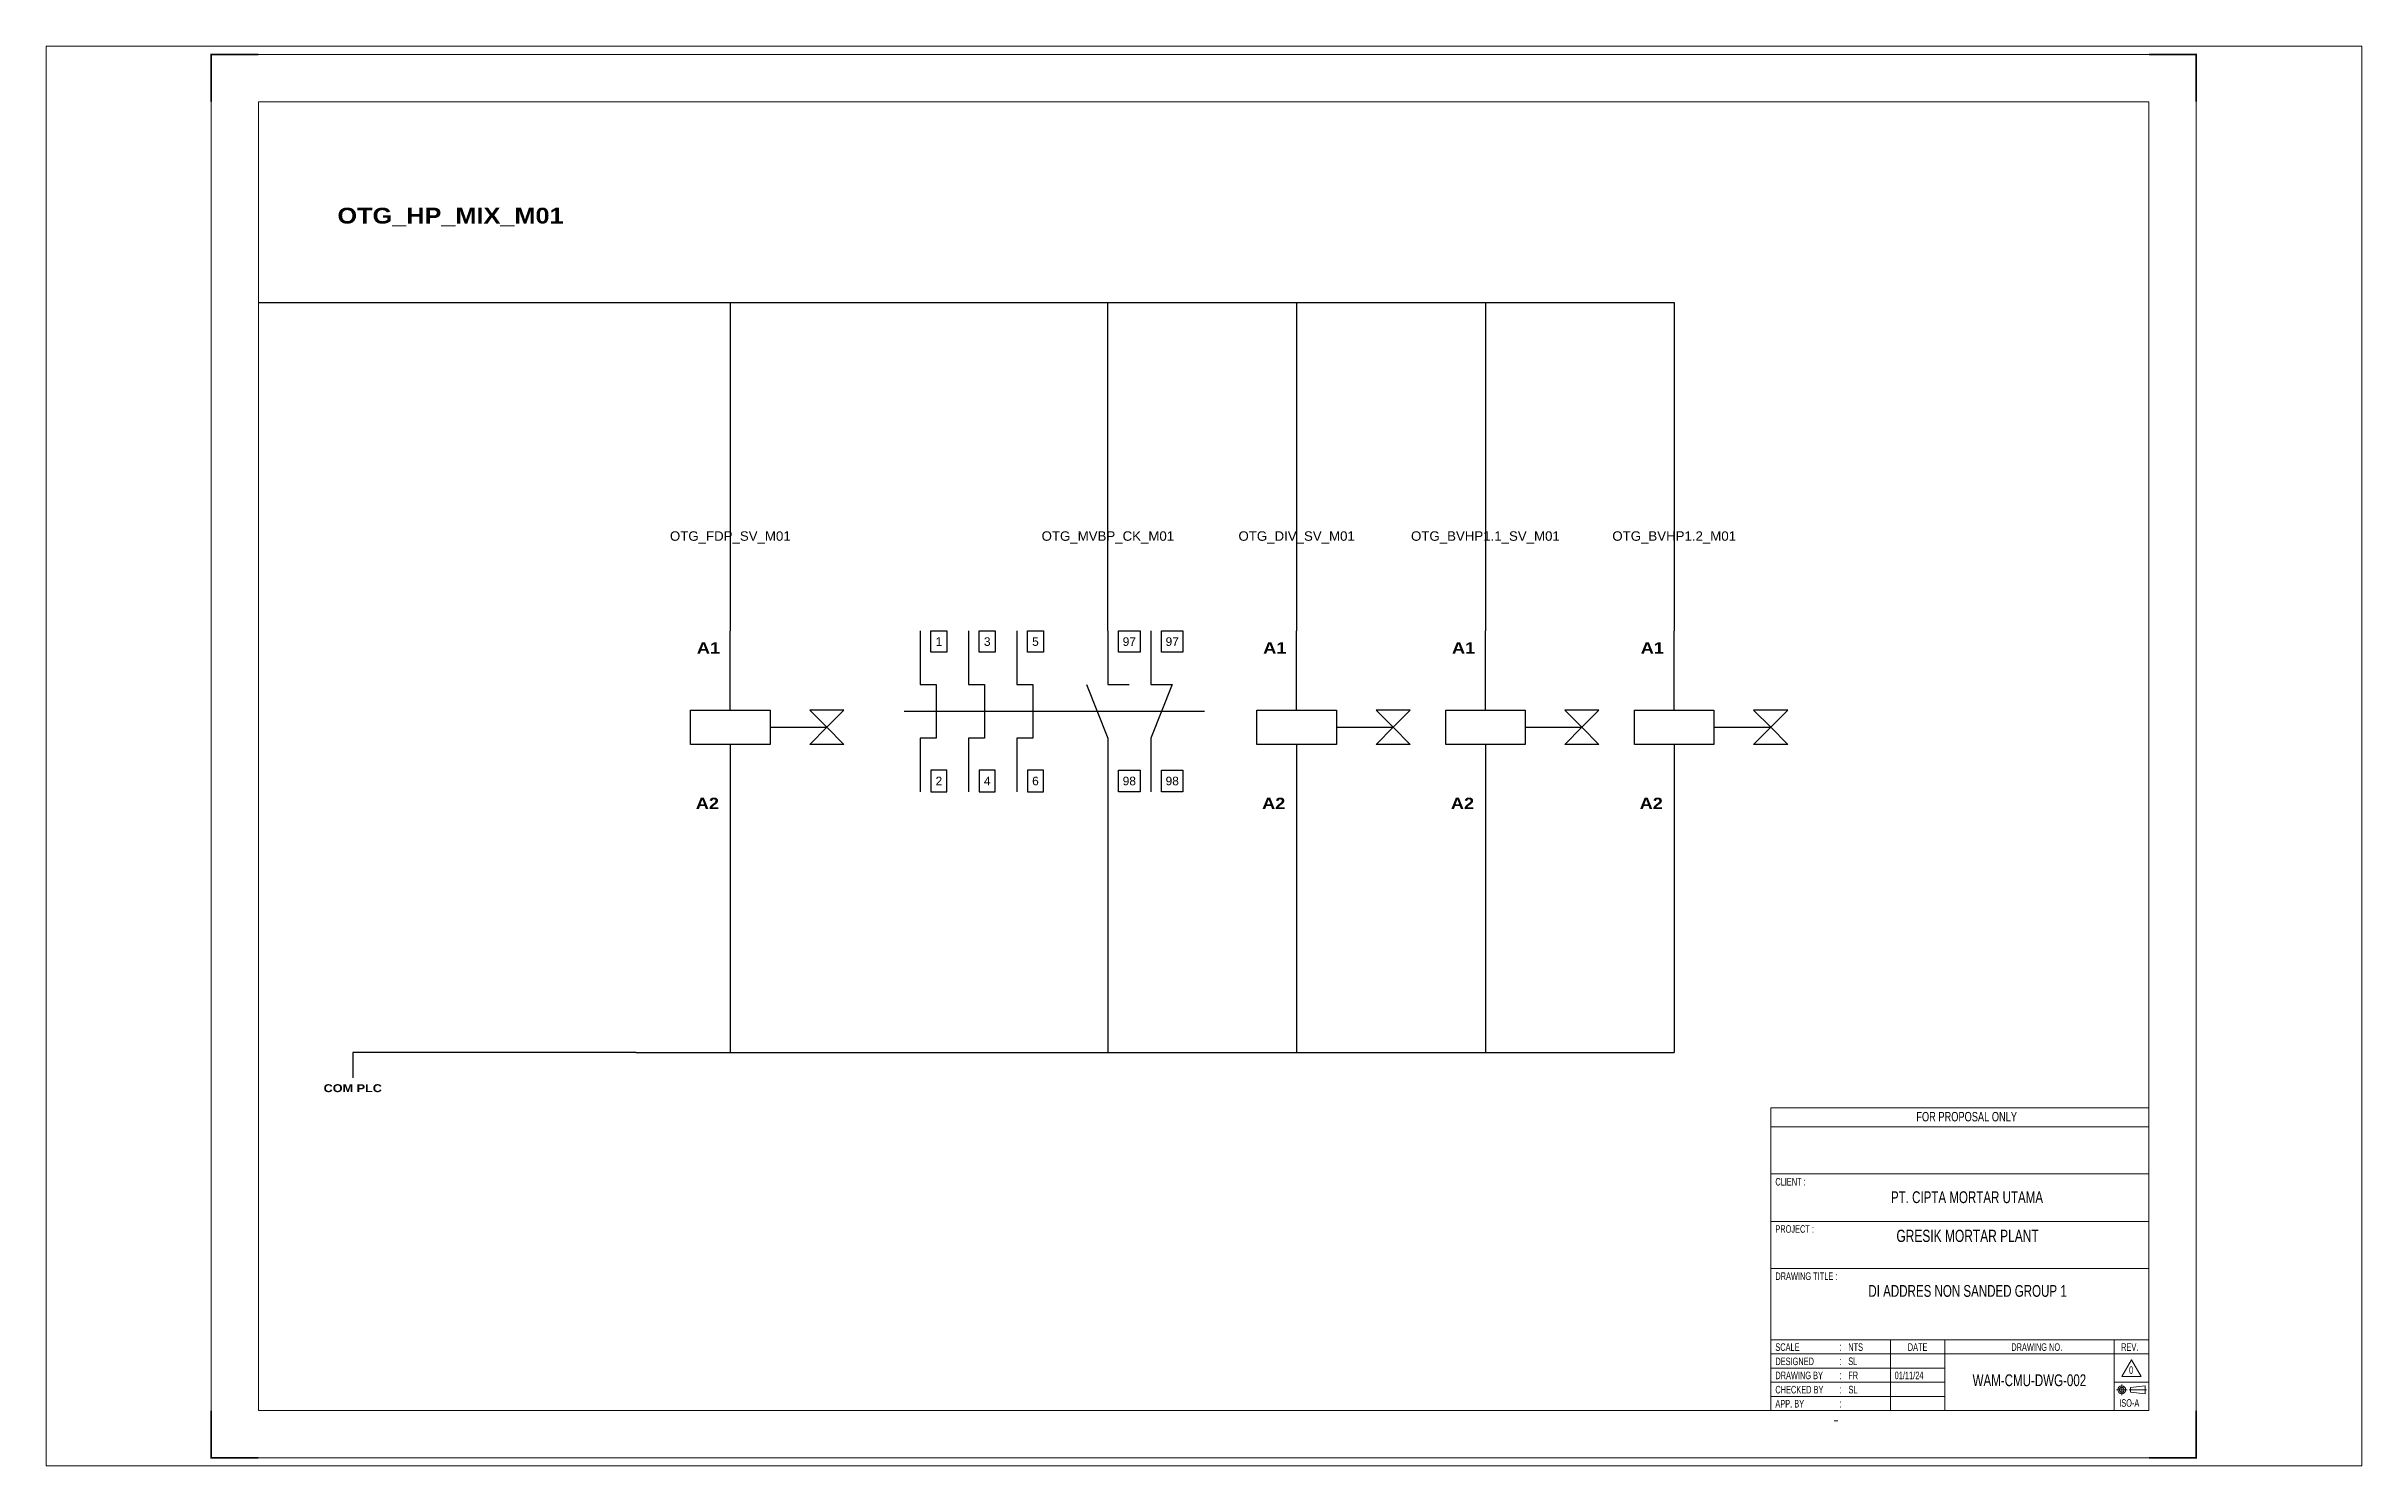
# Paper-space layout 'Plan 1 Equipment 12' of a CAD drawing. Header units: centimetres. Extents: x 0 to 28.7, y 0 to 17.6.
# The model-space entities are those that its viewports show. They can reach past a viewport. Long polylines and large blocks are cut down to what shows.
import ezdxf
from ezdxf.enums import TextEntityAlignment as Align

# ---------------------------------------------------------------- set-up
doc = ezdxf.new("R2010")
doc.units = ezdxf.units.CM
doc.header["$LTSCALE"] = 25.4
doc.linetypes.add('CENTER', pattern=[2, 1.25, -0.25, 0.25, -0.25])
doc.linetypes.add('HIDDEN', pattern=[0.375, 0.25, -0.125])
for name, color, linetype in [('1', 7, 'Continuous'), ('Etiket-Line-L', 7, 'Continuous'), ('EtIket-Line-S', 2, 'Continuous'), ('Etiket-Text-List0', 2, 'Continuous'), ('Etiket-Text-List1', 3, 'Continuous'), ('Etiket-Text-List2', 1, 'Continuous')]:
    doc.layers.add(name, color=color, linetype=linetype)
for name, color, linetype, lineweight in [('Center_line', 2, 'CENTER', 5), ('Etiket', 7, 'Continuous', 5), ('Object', 4, 'Continuous', 25)]:
    doc.layers.add(name, color=color, linetype=linetype, lineweight=lineweight)
doc.styles.add('Bold', font='ariblk.ttf', dxfattribs={"height": 25.4})
doc.styles.add('DIM', font='romans', dxfattribs={"height": 6.096})
doc.styles.get("Standard").update_dxf_attribs({"font": 'arial.ttf', "height": 25.4})

# ---------------------------------------------------------------- blocks, each defined once
blk = doc.blocks.new('x5 Out Line')
at = {"const_width": 0.3}
for points in [[(9.65, 286.71), (0, 286.71), (0, 277.06)], [(405.45, 277.06), (405.45, 286.71), (395.8, 286.71)], [(0, 9.65), (0, 0), (9.65, 0)], [(405.45, 9.65), (405.45, 0), (395.8, 0)]]:
    blk.add_lwpolyline(points, dxfattribs=at)
at = {"lineweight": 15}
blk.add_lwpolyline([(395.8, 9.65), (395.8, 277.06), (9.65, 277.06), (9.65, 9.65)], close=True, dxfattribs=at)
at = {"layer": 'EtIket-Line-S', "lineweight": 9, "ltscale": 0.5}
blk.add_lwpolyline([(0, 0), (405.45, 0), (405.45, 286.71), (0, 286.71)], close=True, dxfattribs=at)
blk = doc.blocks.new('A$C6CDB76E5')
at = {"lineweight": 15}
for p, q in [((-196.2, 0), (-196.2, 157.1)), ((-196.2, 157.1), (0, 157.1)), ((0, 0), (0, 157.1)), ((-196.2, 147.3), (0, 147.3)), ((-196.2, 122.8), (0, 122.8)), ((-196.2, 98.2), (0, 98.2)), ((-196.2, 73.7), (0, 73.7)), ((-196.2, 36.8), (0, 36.8)), ((-134, 0), (-134, 36.8)), ((-105.9, 0), (-105.9, 36.8)), ((-18.1, 0), (-18.1, 36.8)), ((-196.2, 29.4), (0, 29.4)), ((-196.2, 22.1), (-105.9, 22.1)), ((-196.2, 14.7), (-105.9, 14.7)), ((-18.1, 14.7), (0, 14.7)), ((-196.2, 7.4), (-105.9, 7.4))]:
    blk.add_line(p, q, dxfattribs=at)
at = {"layer": 'Center_line', "lineweight": 13}
for p, q in [((-14.1, 13.5), (-14.1, 8)), ((-16.9, 10.8), (-11.3, 10.8)), ((-10.3, 10.8), (-1.2, 10.8))]:
    blk.add_line(p, q, dxfattribs=at)
at = {"layer": 'Etiket-Line-L', "lineweight": 15}
for p, q in [((0, 0), (0, 122.6)), ((-196.2, 0), (0, 0))]:
    blk.add_line(p, q, dxfattribs=at)
blk.add_lwpolyline([(-9, 26.4), (-4, 17.7), (-14.1, 17.7)], close=True, dxfattribs=at)
at = {"layer": 'Object', "lineweight": 15}
blk.add_lwpolyline([(-9.5, 9.5), (-1.9, 8.7), (-1.9, 12.8), (-9.5, 12)], close=True, dxfattribs=at)
for radius in [2.03, 1.27]:
    blk.add_circle((-14.1, 10.8), radius, dxfattribs=at)
at = {"layer": '1', "color": 3, "lineweight": 9, "width": 0.7}
blk.add_text('ISO-A', height=3.91, dxfattribs=at).set_placement((-15.4, 2))
at = {"layer": 'Etiket-Text-List0', "lineweight": 13, "width": 0.7}
for s, height, p in [('CLIENT :', 3.92, (-193.8, 116.8)), ('PROJECT :', 3.92, (-193.8, 92.3)), ('DRAWING TITLE :', 3.923, (-193.8, 67.8)), ('SCALE', 3.92, (-193.8, 31)), ('DESIGNED', 3.92, (-193.8, 23.6)), (':', 4.17, (-160.6, 31)), (':', 4.17, (-160.6, 23.6)), ('DATE', 3.92, (-125.1, 31)), ('DRAWING NO.', 3.923, (-71.4, 31)), ('REV.', 3.92, (-14.4, 31)), ('CHECKED BY ', 3.923, (-193.8, 8.9)), ('DRAWING BY', 3.92, (-193.8, 16.3)), (':', 4.17, (-160.6, 16.3)), (':', 4.17, (-160.6, 8.9)), ('APP. BY ', 3.92, (-193.8, 1.6)), (':', 4.17, (-160.6, 1.6))]:
    blk.add_text(s, height=height, dxfattribs=at).set_placement(p)
at = {"layer": 'Etiket-Text-List1', "lineweight": 9, "width": 0.7}
for tag, p in [('1:XXXX', (-156, 31)), ('EN', (-156, 23.6)), ('DD/MM/YY', (-131.3, 23.6)), ('EN', (-156, 16.3)), ('EN', (-155.8, 8.9)), ('DD/MM/YY', (-131.3, 16.3)), ('DD/MM/YY', (-131.3, 8.9)), ('1', (-10.3, 19.1)), ('EN', (-155.7, 1.6)), ('DD/MM/YY', (-131.3, 1.6))]:
    blk.add_attdef(tag, p, '', height=3.92, dxfattribs=at)
at = {"layer": 'Etiket-Text-List2', "lineweight": 13, "width": 0.7}
for tag, height, p in [('FOR FABRICATION', 4.9, (-94.6, 150.1)), ('CLIENT_NAME', 6.13, (-94.1, 107.7)), ('PROJECT_1', 4.9, (-94.1, 87.5)), ('PROJECT_2', 4.9, (-94.1, 79.2)), ('DRAWING_TITLE1', 6.13, (-94.1, 59)), ('DRAWING_TITLE2', 6.13, (-94.1, 49.9)), ('DRAWING_TITLE3', 6.13, (-94.1, 40.1)), ('LDP-X-XXX-AR-01', 6.13, (-62, 12.7))]:
    blk.add_attdef(tag, text='', height=height, dxfattribs=at).set_placement(p, align=Align.CENTER)

msp = doc.modelspace()

# ---------------------------------------------------------------- linework, layer by layer
at = {"color": 146, "ltscale": 50, "true_color": 0x105689}
for p, q in [((61723.1, 28663), (62320.1, 28663)), ((62320.1, 28663), (62917.1, 28663)), ((62917.1, 28663), (63514.1, 28663)), ((63514.1, 28663), (64111.1, 28663)), ((64111.1, 28663), (64708.1, 28663)), ((64708.1, 28663), (65305.1, 28663)), ((65305.1, 28663), (65902.1, 28663)), ((65902.1, 28663), (66200.6, 28663)), ((62918.1, 26290.2), (62021.6, 26290.2)), ((62021.6, 26290.2), (62021.6, 26210.2)), ((62918.1, 26290.2), (64113.1, 26290.2)), ((64113.1, 26290.2), (64113.1, 26290.2)), ((64113.1, 26290.2), (65308.1, 26290.2)), ((65308.1, 26290.2), (66200.6, 26290.2))]:
    msp.add_line(p, q, dxfattribs=at)
at = {"color": 146, "linetype": 'HIDDEN', "ltscale": 50, "true_color": 0x105689}
for p, q in [((63215.6, 28663), (63215.6, 27624.4)), ((64409.6, 27624.4), (64409.6, 28663)), ((65006.6, 28663), (65006.6, 27624.4)), ((65603.6, 28663), (65603.6, 27624.4)), ((66200.6, 28663), (66200.6, 27624.4)), ((64409.6, 27115.6), (64409.6, 26290.2)), ((63215.6, 27021.9), (63215.6, 26290.2)), ((65006.6, 27021.9), (65006.6, 26290.2)), ((65603.6, 27014.1), (65603.6, 26290.2)), ((66200.6, 27014.1), (66200.6, 26290.2))]:
    msp.add_line(p, q, dxfattribs=at)
at = {"ltscale": 50}
for p, q in [((63215.6, 27373.1), (63215.6, 27624.4)), ((64409.6, 27624.4), (64409.6, 27454.8)), ((64545.2, 27624.4), (64545.2, 27454.8)), ((65006.6, 27373.1), (65006.6, 27624.4)), ((65603.6, 27373.1), (65603.6, 27624.4)), ((66200.6, 27373.1), (66200.6, 27624.4)), ((63215.6, 27265.4), (63215.6, 27014.1)), ((64409.6, 27285.2), (64409.6, 27115.6)), ((64545.2, 27285.2), (64545.2, 27115.6)), ((65006.6, 27265.4), (65006.6, 27014.1)), ((65603.6, 27265.4), (65603.6, 27014.1)), ((66200.6, 27265.4), (66200.6, 27014.1))]:
    msp.add_line(p, q, dxfattribs=at)
at = {"linetype": 'HIDDEN', "ltscale": 50}
for p, q in [((63341.2, 27319.3), (63520.7, 27319.3)), ((63765.1, 27370), (64714.8, 27370)), ((65132.2, 27319.3), (65311.7, 27319.3)), ((65729.2, 27319.3), (65908.7, 27319.3)), ((66326.2, 27319.3), (66505.7, 27319.3))]:
    msp.add_line(p, q, dxfattribs=at)
at = {"color": 1, "ltscale": 50}
for points in [[(63816, 27624.4), (63816, 27454.8), (63866.9, 27454.8), (63866.9, 27285.2), (63816, 27285.2), (63816, 27115.6)], [(63968.6, 27624.4), (63968.6, 27454.8), (64019.5, 27454.8), (64019.5, 27285.2), (63968.6, 27285.2), (63968.6, 27115.6)], [(64121.3, 27624.4), (64121.3, 27454.8), (64172.1, 27454.8), (64172.1, 27285.2), (64121.3, 27285.2), (64121.3, 27115.6)]]:
    msp.add_lwpolyline(points, dxfattribs=at)
at = {"ltscale": 50}
for points in [[(63849.9, 27624.4), (63900.8, 27624.4), (63900.8, 27556.6), (63849.9, 27556.6)], [(64002.5, 27624.4), (64053.4, 27624.4), (64053.4, 27556.6), (64002.5, 27556.6)], [(64155.2, 27624.4), (64206, 27624.4), (64206, 27556.6), (64155.2, 27556.6)], [(64443.5, 27624.4), (64511.3, 27624.4), (64511.3, 27556.6), (64443.5, 27556.6)], [(64579.1, 27624.4), (64647, 27624.4), (64647, 27556.6), (64579.1, 27556.6)], [(63089.9, 27373.1), (63341.2, 27373.1), (63341.2, 27265.4), (63089.9, 27265.4)], [(63520.7, 27319.3), (63574.5, 27373.1), (63466.8, 27373.1)], [(63520.7, 27319.3), (63574.5, 27265.4), (63466.8, 27265.4)], [(64880.9, 27373.1), (65132.2, 27373.1), (65132.2, 27265.4), (64880.9, 27265.4)], [(65311.7, 27319.3), (65365.5, 27373.1), (65257.8, 27373.1)], [(65311.7, 27319.3), (65365.5, 27265.4), (65257.8, 27265.4)], [(65477.9, 27373.1), (65729.2, 27373.1), (65729.2, 27265.4), (65477.9, 27265.4)], [(65908.7, 27319.3), (65962.5, 27373.1), (65854.8, 27373.1)], [(65908.7, 27319.3), (65962.5, 27265.4), (65854.8, 27265.4)], [(66074.9, 27373.1), (66326.2, 27373.1), (66326.2, 27265.4), (66074.9, 27265.4)], [(66505.7, 27319.3), (66559.5, 27373.1), (66451.8, 27373.1)], [(66505.7, 27319.3), (66559.5, 27265.4), (66451.8, 27265.4)], [(63849.9, 27115.6), (63900.8, 27115.6), (63900.8, 27183.5), (63849.9, 27183.5)], [(64002.5, 27115.6), (64053.4, 27115.6), (64053.4, 27183.5), (64002.5, 27183.5)], [(64155.2, 27115.6), (64206, 27115.6), (64206, 27183.5), (64155.2, 27183.5)], [(64443.5, 27183.5), (64511.3, 27183.5), (64511.3, 27115.6), (64443.5, 27115.6)], [(64579.1, 27183.5), (64647, 27183.5), (64647, 27115.6), (64579.1, 27115.6)]]:
    msp.add_lwpolyline(points, close=True, dxfattribs=at)
for points in [[(64341.7, 27454.8), (64409.6, 27285.2)], [(64409.6, 27454.8), (64477.4, 27454.8)], [(64545.2, 27454.8), (64613.1, 27454.8), (64545.2, 27285.2)]]:
    msp.add_lwpolyline(points, dxfattribs=at)

# ---------------------------------------------------------------- block references
at = {"layer": 'Etiket', "lineweight": 0}
ref = msp.add_blockref('A$C6CDB76E5', (67701.9, 25157.7), dxfattribs=dict(at, xscale=6.095870930054101, yscale=6.095870930054101, zscale=6.095870930054101))
ref.add_attrib('FOR FABRICATION', 'FOR PROPOSAL ONLY', dxfattribs={"layer": 'Etiket-Text-List2', "lineweight": 13, "height": 29.894, "width": 0.7}).set_placement((67125.5, 26072.6), align=Align.CENTER)
ref.add_attrib('CLIENT_NAME', 'PT. CIPTA MORTAR UTAMA', dxfattribs={"layer": 'Etiket-Text-List2', "lineweight": 13, "height": 37.368, "width": 0.7}).set_placement((67126.5, 25814.1), align=Align.CENTER)
ref.add_attrib('PROJECT_1', 'GRESIK MORTAR PLANT', dxfattribs={"layer": 'Etiket-Text-List2', "lineweight": 13, "height": 38.709, "width": 0.7}).set_placement((67128.4, 25691.1), align=Align.CENTER)
ref.add_attrib('DRAWING_TITLE1', 'DI ADDRES NON SANDED GROUP 1', dxfattribs={"layer": 'Etiket-Text-List2', "lineweight": 13, "height": 37.368, "width": 0.7}).set_placement((67128.4, 25517.6), align=Align.CENTER)
ref.add_attrib('1:XXXX', 'NTS', (66751, 25346.7), dxfattribs={"layer": 'Etiket-Text-List1', "lineweight": 13, "height": 23.92, "width": 0.7})
ref.add_attrib('EN', 'SL', (66751, 25301.8), dxfattribs={"layer": 'Etiket-Text-List1', "lineweight": 13, "height": 23.92, "width": 0.7})
ref.add_attrib('EN', 'FR', (66751, 25257), dxfattribs={"layer": 'Etiket-Text-List1', "lineweight": 13, "height": 23.92, "width": 0.7})
ref.add_attrib('DD/MM/YY', '01/11/24', (66897.8, 25257), dxfattribs={"layer": 'Etiket-Text-List1', "lineweight": 13, "height": 23.92, "width": 0.7})
ref.add_attrib('EN', 'SL', (66751.9, 25212.1), dxfattribs={"layer": 'Etiket-Text-List1', "lineweight": 13, "height": 23.92, "width": 0.7})
ref.add_attrib('LDP-X-XXX-AR-01', 'WAM-CMU-DWG-002', dxfattribs={"layer": 'Etiket-Text-List2', "lineweight": 15, "height": 37.368, "width": 0.7}).set_placement((67323.9, 25235), align=Align.CENTER)
ref.add_attrib('1', '0', (67639.1, 25273.9), dxfattribs={"layer": 'Etiket-Text-List1', "lineweight": 13, "height": 23.9, "width": 0.7})
at = {"layer": 'Etiket-Line-L', "lineweight": 0}
ref = msp.add_blockref('x5 Out Line', (61573.6, 25008.3), dxfattribs=dict(at, xscale=15.48351216233742, yscale=15.48351216233742, zscale=15.48351216233742))
ref.add_attrib('FILE_NAME', '-', (66703.8, 25116.2), dxfattribs={"layer": 'Etiket-Text-List1', "lineweight": 13, "height": 21.7, "style": 'DIM', "width": 0.7})

# ---------------------------------------------------------------- texts
at = {"ltscale": 500, "style": 'Bold'}
msp.add_text('OTG_HP_MIX_M01', height=50, dxfattribs=at).set_placement((61973.1, 28913))
at = {"ltscale": 50}
for s, p in [('OTG_FDP_SV_M01', (63215.6, 27924.4)), ('OTG_MVBP_CK_M01', (64409.6, 27924.4)), ('OTG_DIV_SV_M01', (65006.6, 27924.4)), ('OTG_BVHP1.1_SV_M01', (65603.6, 27924.4)), ('OTG_BVHP1.2_M01', (66200.6, 27924.4))]:
    msp.add_text(s, height=30, dxfattribs=at).set_placement(p, align=Align.MIDDLE_CENTER)
at = {"ltscale": 500, "style": 'Bold'}
for p in [(63183.2, 27588.5), (64974.2, 27588.5), (65571.2, 27588.5), (66168.2, 27588.5)]:
    msp.add_text('A1', height=35.9, dxfattribs=at).set_placement(p, align=Align.TOP_RIGHT)
at = {"ltscale": 500}
for s, height, p in [('1', 27.1, (63875.3, 27590.5)), ('3', 27.1, (64028, 27590.5)), ('5', 27.1, (64180.6, 27590.5)), ('97', 27.13, (64477.4, 27590.5)), ('97', 27.13, (64613.1, 27590.5)), ('2', 27.1, (63875.3, 27149.5)), ('4', 27.1, (64028, 27149.5)), ('6', 27.1, (64180.6, 27149.5)), ('98', 27.13, (64477.4, 27149.5)), ('98', 27.13, (64613.1, 27149.5))]:
    msp.add_text(s, height=height, dxfattribs=at).set_placement(p, align=Align.MIDDLE_CENTER)
at = {"ltscale": 500, "style": 'Bold'}
for p in [(63179.7, 27050), (64970.7, 27050), (65567.7, 27050), (66164.7, 27050)]:
    msp.add_text('A2', height=35.9, dxfattribs=at).set_placement(p, align=Align.BOTTOM_RIGHT)
at = {"ltscale": 50, "style": 'Bold'}
msp.add_text('COM PLC', height=25, dxfattribs=at).set_placement((62021.6, 26190.2), align=Align.TOP_CENTER)

psp = doc.layouts.new('Plan 1 Equipment 12')

# ---------------------------------------------------------------- viewports
at = {"layer": '0', "ltscale": 50}
psp.add_viewport(center=(14.35, 8.8), size=(28.7, 17.59982), view_center_point=(64713.599, 27228.55), view_height=4490.40092, dxfattribs=at)

doc.saveas('drawing.dxf')
